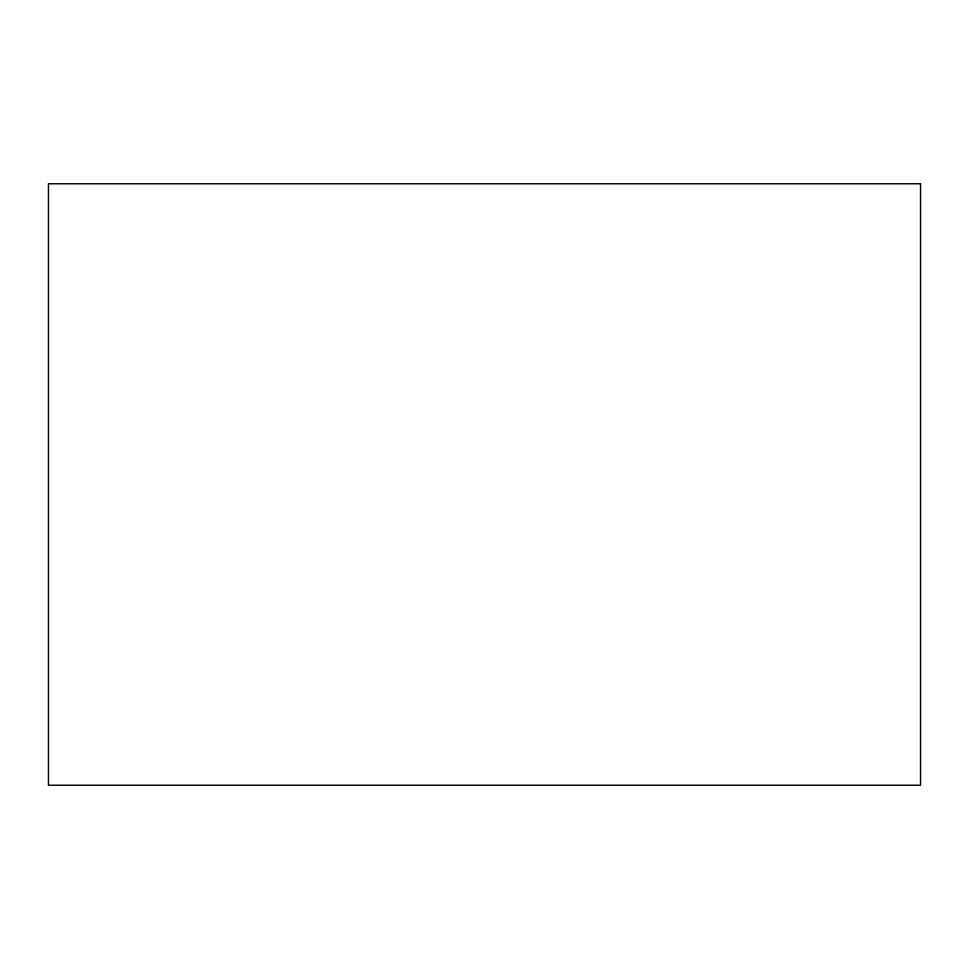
<?xml version="1.0" encoding="UTF-8"?>
<svg xmlns="http://www.w3.org/2000/svg" width="969" height="969" viewBox="0 0 969 969"><rect width="100%" height="100%" fill="white"/><g stroke="black" fill="none" stroke-linecap="round" stroke-linejoin="round"><path stroke-width="1.45" d="M920.55 183.771L48.45 183.771L48.45 785.229L920.55 785.229L920.55 183.771"/></g></svg>
